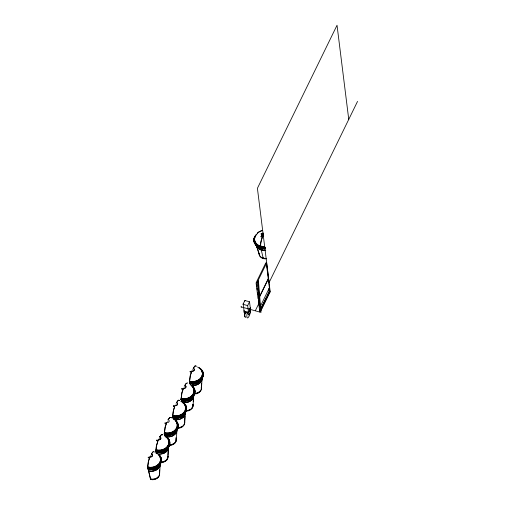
<?xml version="1.0" encoding="UTF-8"?>
<svg xmlns="http://www.w3.org/2000/svg" width="505" height="505" viewBox="0 0 505 505"><rect width="100%" height="100%" fill="white"/><g stroke="black" fill="none" stroke-linecap="round" stroke-linejoin="round"><path stroke-width="0.76" d="M161.019 457.681A10.277 8.162 -7.1 0 1 158.311 466.336A10.277 8.162 -7.1 0 1 147.492 468.47L148.388 461.387L149.953 456.817A1.843 1.464 -7.1 0 0 152.34 455.889A1.843 1.464 -7.1 0 0 151.317 454.027L153.148 451.64L154.341 451.855M165.798 436.705A10.277 8.162 -7.1 0 1 168.607 447.133A10.277 8.162 -7.1 0 1 155.868 451.319L156.335 446.319L158.078 440.19M176.087 420.955A10.277 8.162 -7.1 0 1 176.251 430.916A10.277 8.162 -7.1 0 1 164.239 434.167L165.141 427.085L166.7 422.515A1.843 1.464 -7.1 0 0 169.093 421.587A1.843 1.464 -7.1 0 0 168.064 419.724L169.895 417.338L171.088 417.553M182.545 402.397A10.277 8.162 -7.1 0 1 185.354 412.831A10.277 8.162 -7.1 0 1 172.615 417.016L173.082 412.011L174.831 405.881M192.834 386.653A10.277 8.162 -7.1 0 1 192.998 396.614A10.277 8.162 -7.1 0 1 180.992 399.865L181.888 392.783L183.448 388.212A1.843 1.464 -7.1 0 0 185.84 387.284A1.843 1.464 -7.1 0 0 184.811 385.422L185.878 383.737L187.311 382.866M199.292 368.094A10.277 8.162 -7.1 0 1 202.101 378.529A10.277 8.162 -7.1 0 1 189.362 382.714L190.259 375.625L191.824 371.061A1.843 1.464 -7.1 0 0 194.21 370.133A1.843 1.464 -7.1 0 0 193.188 368.271L195.018 365.879L196.211 366.1M147.492 468.47L148.419 461.463L149.953 456.817M155.868 451.319L156.386 446.344L158.078 440.341M177.375 428.745A10.106 8.03 -7.1 0 1 164.276 433.839L165.173 427.161L166.7 422.515M184.817 404.234A10.106 8.03 -7.1 0 1 184.192 413.778A10.106 8.03 -7.1 0 1 172.653 416.688L173.543 410.009L174.825 406.033M194.633 393.073A10.106 8.03 -7.1 0 1 181.03 399.537L181.92 392.858L183.448 388.212M203.149 375.221A10.106 8.03 -7.1 0 1 189.4 382.386L190.297 375.701L191.824 371.061M159.668 469.89L159.416 474.328A6.527 5.189 -7.1 0 0 159.391 472.97M159.839 466.936L159.965 464.714A8.307 6.603 -7.1 0 1 159.435 466.412M167.919 454.961L168.26 449.04M184.577 422.136L184.918 416.221M192.998 404.246L192.91 405.723A6.527 5.189 -7.1 0 0 192.891 404.366M193.169 401.286L193.465 396.109A8.307 6.603 -7.1 0 1 193.169 397.252M201.583 383.396L201.287 388.572A6.527 5.189 -7.1 0 0 201.261 387.215M201.754 380.435L201.842 378.958M159.58 474.34L160.148 464.947A8.459 6.723 -7.1 0 1 148.64 470.938L147.99 468.684A9.267 7.36 -7.1 0 0 154.498 468.488M167.957 457.189L168.518 447.796M176.327 440.032L176.895 430.645A8.459 6.723 -7.1 0 1 166.082 436.8M184.704 422.881L185.272 413.494M193.08 405.73L193.642 396.337A8.459 6.723 -7.1 0 1 182.835 402.491M201.451 388.579L202.019 379.186M249.704 311.44L249.912 308.429M245.051 313.34L244.268 312.147L247.368 312.993L248.763 314.729A1.673 0.467 -74.7 0 0 249.451 314.255A1.673 0.467 -74.7 0 0 249.956 312.279L250.278 307.76M147.776 467.636L147.574 468.179A10.106 8.03 -7.1 0 0 161.278 460.983M161.089 451.281A10.024 7.966 -7.1 0 1 155.95 451.028L156.152 450.485L156.651 451.981M164.415 433.688L164.239 434.167M189.646 381.875L189.362 382.714M172.615 417.016L172.899 416.177L172.963 416.499M180.992 399.865L181.08 399.676A10.024 7.966 -7.1 0 0 183.612 400.074M260.428 247.103L260.258 247.583L260.725 242.583L262.72 235.936A1.843 1.464 -7.1 0 0 263.661 235.98M265.845 262.802L266.621 263.017L256.843 283.034L256.067 282.819L257.954 297.956M245.133 313.832A1.673 0.467 -74.7 0 1 245.045 313.712L243.953 312.065L244.3 310.985A0.669 0.53 -7.1 0 1 244.073 310.367M247.658 305.582L249.514 301.782L244.862 300.513L243.006 304.313L247.658 305.582L248.479 312.147L244.332 311.282M248.763 314.729L247.677 313.081L248.012 312.014M248.479 312.147L250.335 308.34L249.514 301.782M258.547 296.744L259.235 295.337M259.703 311.983L258.251 297.855M258.977 297.66L268.256 278.659M268.553 278.552L258.781 298.575L258.005 298.36M255.347 310.701L258.8 303.638M357.546 101.398L269.14 282.459L257.411 188.308L337.031 25.25L348.753 119.395M269.651 287.332L259.999 307.097L257.96 280.755L258.421 280.881L260.997 312.393L241.131 306.882M260.182 309.862L269.114 291.562L268.742 288.57M261.003 308.694L266.444 297.54M267.126 296.145L268.824 292.666M260.612 310.777L269.891 291.776L269.114 291.562M176.441 402.573A1.843 1.464 -7.1 0 1 177.463 404.436A1.843 1.464 -7.1 0 1 175.077 405.363L175.09 405.471A1.843 1.464 -7.1 0 0 177.476 404.543A1.843 1.464 -7.1 0 0 176.453 402.681L178.271 400.181L179.464 400.402M159.687 436.875A1.843 1.464 -7.1 0 1 160.716 438.738A1.843 1.464 -7.1 0 1 158.324 439.666L158.343 439.773A1.843 1.464 -7.1 0 0 160.729 438.845A1.843 1.464 -7.1 0 0 159.7 436.983L161.524 434.489L162.711 434.704M191.837 371.169A1.843 1.464 -7.1 0 0 194.229 370.241A1.843 1.464 -7.1 0 0 193.2 368.379L195.018 366.03M183.46 388.32A1.843 1.464 -7.1 0 0 185.853 387.392A1.843 1.464 -7.1 0 0 184.824 385.53L185.891 383.851L187.216 383.055M176.453 402.681L178.265 400.332M159.7 436.983L161.518 434.635L162.673 434.893M149.966 456.924A1.843 1.464 -7.1 0 0 152.352 455.996A1.843 1.464 -7.1 0 0 151.33 454.134L153.148 451.786M202.044 378.232A9.469 7.518 -7.1 0 1 189.779 383.005L190.088 383.566A8.945 7.102 -7.1 0 0 198.913 382.14M193.491 395.415A9.267 7.36 -7.1 0 1 181.484 400.08L181.712 400.717A8.945 7.102 -7.1 0 0 193.876 394.386M185.114 412.566A9.267 7.36 -7.1 0 1 173.114 417.231L173.341 417.869A8.945 7.102 -7.1 0 0 180.165 417.483M169.484 434.616A9.267 7.36 -7.1 0 1 164.737 434.382L164.965 435.02A8.945 7.102 -7.1 0 0 177.002 429.307M162.875 451.337A9.267 7.36 -7.1 0 1 156.361 451.533L156.594 452.171A8.945 7.102 -7.1 0 0 168.626 446.458M265.504 248.031A9.267 7.36 -7.1 0 1 260.757 247.797L260.511 247.071M189.848 382.777L190.417 384.703M181.484 400.08L181.402 400.156A9.469 7.518 -7.1 0 0 194.273 393.452M172.786 416.537L173.114 417.231M164.725 434.231L164.939 434.887M164.737 434.382L164.655 434.458A9.469 7.518 -7.1 0 0 176.92 429.692M156.039 450.839L156.361 451.533M147.99 468.684L147.902 468.76A9.469 7.518 -7.1 0 0 160.167 463.994M169.895 417.483L168.064 419.724M257.323 233.095L258.762 231.852L262.518 230.387M257.411 233.241L260.586 231.094L262.55 230.564M261.041 248.245L260.959 248.302A8.964 7.12 -7.1 0 0 262.448 248.593M173.398 417.679L173.101 417.079A9.254 7.348 -7.1 0 0 176.636 417.446M192.582 369.71L193.074 369.774M184.205 386.862L184.704 386.925M175.835 404.013L176.327 404.076M167.458 421.164L167.95 421.227M159.081 438.315L159.58 438.378M150.711 455.466L151.203 455.529M178.846 400.206L179.42 400.585M259.639 311.478L260.416 311.692L270.188 291.669L266.621 263.017M241.024 306.907L241.643 307.072M243.921 311.762L247.639 312.778M249.451 314.255L249.142 314.167A1.673 0.467 -74.7 0 0 249.438 313.403M171.138 417.584L172.319 418.058M195.669 365.891L196.167 366.283M263.389 258.143L263.301 258.068A6.527 5.189 -7.1 0 0 264.393 258.282M149.518 468.836A9.254 7.348 -7.1 0 1 147.978 468.533L150.623 479.03M256.407 245.701L259.103 254.192A6.698 5.321 -7.1 0 0 266.672 258.364M256.534 245.474L259.273 254.166M148.64 470.938L150.528 479.485A6.698 5.321 -7.1 0 0 159.605 473.349M260.757 247.797L263.288 258.598M190.088 383.566L190.404 385.126M182.046 401.854L181.472 399.928A9.254 7.348 -7.1 0 0 185.013 400.295M181.276 399.026L181.339 399.348M181.712 400.717L181.926 401.753M173.341 417.869L173.657 419.428M165.028 434.83L165.293 436.156M164.965 435.02L165.179 436.055M156.594 452.171L156.91 453.73M269.941 292.18L266.369 263.522L265.598 263.307L256.319 282.314L257.089 282.529L260.662 311.181M269.178 289.561L269.361 291.057M256.597 284.586L256.786 286.095M257.07 288.368L257.26 289.883M257.638 292.906L257.828 294.421M258.623 300.847L258.812 302.343M259.09 304.584L259.28 306.08M259.652 309.073L259.835 310.569M243.214 304.086L244.029 310.644M256.117 244.95A10.106 8.03 -7.1 0 0 264.822 247.595A10.277 8.162 -7.1 0 1 254.602 243.164A10.277 8.162 -7.1 0 1 257.165 233.733M254.766 243.208A10.106 8.03 -7.1 0 1 254.665 237.047M255.953 235.153A10.106 8.03 -7.1 0 1 256.811 234.314M264.746 246.901A9.658 7.676 -7.1 0 1 254.457 240.803M254.368 240.14A9.658 7.676 -7.1 0 1 254.766 237.464M255.038 236.82A9.658 7.676 -7.1 0 1 255.795 235.589M255.846 235.286A10.277 8.162 -7.1 0 0 255.246 244.395A10.277 8.162 -7.1 0 0 265.529 247.841A9.254 7.348 -7.1 0 1 260.744 247.652M262.297 235.766A1.843 1.464 -7.1 0 1 261.615 234.257A1.843 1.464 -7.1 0 1 263.137 233.095M263.679 236.088A1.843 1.464 -7.1 0 1 262.733 236.043L261.186 240.576L260.296 247.254A10.024 7.966 -7.1 0 0 261.584 247.557M262.31 235.873A1.843 1.464 -7.1 0 1 261.628 234.364A1.843 1.464 -7.1 0 1 263.149 233.203M264.696 246.484A9.437 7.499 -7.1 0 1 255.214 236.63M264.696 246.408A9.273 7.367 -7.1 0 1 255.467 242.381M255.183 241.794A9.273 7.367 -7.1 0 1 254.817 240.557M258.061 246.377A10.024 7.966 -7.1 0 1 254.312 241.977M254.148 241.302A10.024 7.966 -7.1 0 1 254.76 237.167M264.184 247.785A10.024 7.966 -7.1 0 1 258.611 246.749M258.074 246.478A10.024 7.966 -7.1 0 1 254.324 242.078M254.16 241.403A10.024 7.966 -7.1 0 1 254.773 237.268M260.245 248.081A8.964 7.12 -7.1 0 1 256.054 244.71M261.47 234.863A8.964 7.12 -7.1 0 1 262.985 234.509M259.052 247.45A8.762 6.963 -7.1 0 1 257.417 246.251M261.539 235.115A8.762 6.963 -7.1 0 1 263.029 234.768M260.012 247.418A9.254 7.348 -7.1 0 1 258.642 246.806M258.017 246.427A9.254 7.348 -7.1 0 1 256.912 245.544M261.079 233.84A9.254 7.348 -7.1 0 1 262.834 233.411M260.024 247.57A9.267 7.36 -7.1 0 1 256.925 245.689M261.091 233.973A9.267 7.36 -7.1 0 1 262.852 233.544M265.523 248.113A9.469 7.518 -7.1 0 1 255.498 244.085M261.609 233.569A9.469 7.518 -7.1 0 1 262.815 233.31M265.586 248.763A9.14 7.259 -7.1 0 1 255.909 244.875M261.236 234.894A9.14 7.259 -7.1 0 1 262.972 234.471M264.797 248.763A8.945 7.102 -7.1 0 1 256.433 245.398M261.495 235.033A8.945 7.102 -7.1 0 1 263.01 234.68M265.75 250.215A8.68 6.893 -7.1 0 1 255.94 244.805M265.011 250.36A8.459 6.723 -7.1 0 1 256.186 244.994M262.821 249.981A8.307 6.603 -7.1 0 1 261.439 249.71M259.551 248.952A8.307 6.603 -7.1 0 1 257.998 247.822M258.8 248.447A8.541 6.786 -7.1 0 1 256.963 246.674M256.641 246.156A8.541 6.786 -7.1 0 1 256.041 244.47M265.466 247.816A9.084 7.215 -7.1 0 1 261.558 247.759M261.331 233.966A9.084 7.215 -7.1 0 1 262.865 233.607M266.148 258.838A6.698 5.321 -7.1 0 1 259.134 253.207M244.616 301.018A0.669 0.53 -7.1 0 1 245.48 300.683M243.625 304.483A0.669 0.53 -7.1 0 1 243.252 303.808M248.978 314.464A1.673 0.467 -74.7 0 1 248.454 314.647M250.126 308.271A5.025 1.401 -74.7 0 1 250.082 313.371A5.025 1.401 -74.7 0 1 247.532 317.935A5.025 1.401 -74.7 0 1 247.128 313.624M245.645 317.355A5.025 1.401 -74.7 0 1 245.114 313.068M245.285 316.742A4.52 1.262 -74.7 0 1 245.095 311.749M244.792 313.82A4.021 1.124 -74.7 0 1 245.222 311.819M158.166 476.89A6.527 5.189 -7.1 0 1 150.534 478.955M174.724 419.876A10.106 8.03 -7.1 0 1 177.987 424.579M177.097 424.181A9.273 7.367 -7.1 0 1 164.523 432.678M176.441 422.357A9.273 7.367 -7.1 0 1 176.946 423.556M177.507 424.307A9.658 7.676 -7.1 0 1 164.403 433.157M176.819 422.407A9.658 7.676 -7.1 0 1 177.35 423.657M177.324 428.928A10.024 7.966 -7.1 0 1 176.535 430.209M175.197 431.636A10.024 7.966 -7.1 0 1 174.225 432.381M173.701 432.716A10.024 7.966 -7.1 0 1 164.946 434.123M175.891 421.088A10.024 7.966 -7.1 0 1 176.845 422.212M177.223 422.818A10.024 7.966 -7.1 0 1 177.93 424.793M174.654 419.56A10.277 8.162 -7.1 0 1 176.775 429.919A10.277 8.162 -7.1 0 1 164.201 433.864M173.007 418.714A10.277 8.162 -7.1 0 1 174.13 419.251M175.33 420.608A9.437 7.499 -7.1 0 1 175.481 429.755A9.437 7.499 -7.1 0 1 164.453 432.747M173.55 432.45A9.772 7.764 -7.1 0 1 171.87 433.271M176.984 422.805A9.772 7.764 -7.1 0 1 177.672 424.73M177.129 429.218A8.68 6.893 -7.1 0 1 165.993 436.743M176.144 438.668A6.527 5.189 -7.1 0 1 174.913 442.582M173.726 443.611A6.527 5.189 -7.1 0 1 169.497 444.918M176.182 432.11A8.307 6.603 -7.1 0 1 175.532 433.17M173.619 434.969A8.307 6.603 -7.1 0 1 171.757 435.941M171.713 434.458A8.762 6.963 -7.1 0 1 170.267 434.9A8.964 7.12 -7.1 0 0 176.554 430.367M169.516 435.051A8.762 6.963 -7.1 0 1 167.237 435.177M169.535 435.114A8.964 7.12 -7.1 0 1 165.672 435.058M173.12 433.12A9.084 7.215 -7.1 0 1 171.725 433.782M175.538 431.302A9.254 7.348 -7.1 0 1 174.465 432.312M173.853 432.76A9.254 7.348 -7.1 0 1 170.059 434.351M173.461 432.444A9.601 7.625 -7.1 0 1 171.82 433.246M176.744 429.717A9.267 7.36 -7.1 0 1 170.078 434.502M177.186 429.275A9.14 7.259 -7.1 0 1 164.889 435.114M175.885 437.728A6.698 5.321 -7.1 0 1 168.96 445.448M176.308 438.643A6.698 5.321 -7.1 0 1 169.491 445.05M176.359 431.857A8.541 6.786 -7.1 0 1 175.689 432.949M175.273 433.454A8.541 6.786 -7.1 0 1 173.72 434.799M175.999 438.895A6.363 5.056 -7.1 0 1 176.024 440.221M159.182 455.144A10.106 8.03 -7.1 0 1 161.24 458.881M160.249 461.052A9.273 7.367 -7.1 0 1 159.062 463.495M158.608 464.044A9.273 7.367 -7.1 0 1 147.776 466.98M159.978 457.246A9.273 7.367 -7.1 0 1 160.382 460.415M160.754 458.609A9.658 7.676 -7.1 0 1 147.656 467.46M161.202 461.078A10.024 7.966 -7.1 0 1 160.849 462.46M160.565 463.129A10.024 7.966 -7.1 0 1 159.29 465.004M158.879 465.433A10.024 7.966 -7.1 0 1 157.465 466.582M156.941 466.917A10.024 7.966 -7.1 0 1 155.224 467.75M152.712 468.432A10.024 7.966 -7.1 0 1 148.817 468.444M159.125 455.289A10.024 7.966 -7.1 0 1 160.464 457.019M161.215 461.179A10.024 7.966 -7.1 0 1 159.302 465.105M158.892 465.534A10.024 7.966 -7.1 0 1 157.478 466.683M156.954 467.018A10.024 7.966 -7.1 0 1 148.199 468.425M158.437 454.5A10.277 8.162 -7.1 0 1 160.704 457.031M155.048 452.613A10.277 8.162 -7.1 0 1 160.773 462.99A10.277 8.162 -7.1 0 1 147.454 468.167M158.583 454.91A9.437 7.499 -7.1 0 1 158.734 464.057A9.437 7.499 -7.1 0 1 147.706 467.049M157.92 468.438A8.307 6.603 -7.1 0 1 155.01 470.243M154.334 470.477A8.307 6.603 -7.1 0 1 152.927 470.805M152.011 469.448A8.762 6.963 -7.1 0 1 150.49 469.48M159.807 464.676A8.964 7.12 -7.1 0 1 153.552 469.265M152.788 469.416A8.964 7.12 -7.1 0 1 150.452 469.543M156.373 467.422A9.084 7.215 -7.1 0 1 154.978 468.084M154.24 468.343A9.084 7.215 -7.1 0 1 152.706 468.703M158.28 466.128A9.254 7.348 -7.1 0 1 157.105 467.062M156.455 467.466A9.254 7.348 -7.1 0 1 155.035 468.141M153.899 468.514A9.254 7.348 -7.1 0 1 152.718 468.766M159.662 464.619A9.267 7.36 -7.1 0 1 155.06 468.286M160.565 462.946A9.14 7.259 -7.1 0 1 148.135 469.416M160.255 463.609A8.945 7.102 -7.1 0 1 148.95 469.492M160.338 464.733A8.68 6.893 -7.1 0 1 148.533 470.881M159.555 472.945A6.698 5.321 -7.1 0 1 150.477 479.081M160.161 464.411A8.541 6.786 -7.1 0 1 158.942 467.251M165.672 436.61A10.106 8.03 -7.1 0 1 168.436 446.874A10.106 8.03 -7.1 0 1 155.906 450.99M168.07 439.508A9.273 7.367 -7.1 0 1 166.195 447.664A9.273 7.367 -7.1 0 1 156.146 449.829M169.131 441.458A9.658 7.676 -7.1 0 1 156.026 450.308M168.449 439.558A9.658 7.676 -7.1 0 1 168.973 440.808M169.547 441.843A10.024 7.966 -7.1 0 1 168.935 445.978M167.66 447.853A10.024 7.966 -7.1 0 1 165.842 449.431M165.318 449.766A10.024 7.966 -7.1 0 1 163.601 450.599M165.634 436.768A10.024 7.966 -7.1 0 1 169.383 441.168M168.847 439.969A10.024 7.966 -7.1 0 1 168.948 446.079M167.673 447.954A10.024 7.966 -7.1 0 1 165.855 449.532M165.331 449.867A10.024 7.966 -7.1 0 1 155.963 451.129M166.322 437.279A10.024 7.966 -7.1 0 1 167.515 438.239M164.636 435.865A10.277 8.162 -7.1 0 1 168.878 446.344A10.277 8.162 -7.1 0 1 155.83 451.015M166.959 437.759A9.437 7.499 -7.1 0 1 167.111 446.906A9.437 7.499 -7.1 0 1 156.077 449.898M168.607 439.956A9.772 7.764 -7.1 0 1 169.137 441.225M168.493 446.035A8.459 6.723 -7.1 0 1 159.151 454.121M168.758 446.369A8.68 6.893 -7.1 0 1 157.617 453.894M167.37 458.515A6.527 5.189 -7.1 0 1 166.543 459.733M165.356 460.762A6.527 5.189 -7.1 0 1 161.12 462.069M168.582 446.073A8.541 6.786 -7.1 0 1 167.988 449.008M167.679 449.564A8.541 6.786 -7.1 0 1 165.35 451.95M164.75 452.322A8.541 6.786 -7.1 0 1 163.437 452.947M166.751 450.82A8.307 6.603 -7.1 0 1 163.386 453.092M160.388 452.297A8.762 6.963 -7.1 0 1 158.86 452.328M168.632 446.306A8.964 7.12 -7.1 0 1 161.922 452.114M161.158 452.265A8.964 7.12 -7.1 0 1 158.829 452.392M162.616 451.192A9.084 7.215 -7.1 0 1 161.076 451.552M164.832 450.315A9.254 7.348 -7.1 0 1 163.412 450.99M162.85 451.186A9.254 7.348 -7.1 0 1 161.095 451.615M169.15 444.905A9.469 7.518 -7.1 0 1 168.544 446.843M168.209 447.455A9.469 7.518 -7.1 0 1 156.279 451.609M168.039 447.468A9.267 7.36 -7.1 0 1 163.431 451.135M168.815 446.426A9.14 7.259 -7.1 0 1 156.512 452.265M167.982 456.198A6.698 5.321 -7.1 0 1 160.59 462.599M167.931 455.794A6.698 5.321 -7.1 0 1 161.12 462.201M182.419 402.308A10.106 8.03 -7.1 0 1 184.306 403.691M185.505 408.962A9.273 7.367 -7.1 0 1 172.893 415.527M184.817 405.206A9.273 7.367 -7.1 0 1 185.474 407.03M185.909 409.164A9.658 7.676 -7.1 0 1 172.773 416.006M185.196 405.256A9.658 7.676 -7.1 0 1 185.72 406.506M185.878 407.156A9.658 7.676 -7.1 0 1 185.973 408.495M185.6 405.666A10.024 7.966 -7.1 0 1 185.701 411.777M184.426 413.652A10.024 7.966 -7.1 0 1 173.322 416.972M182.393 402.567A10.024 7.966 -7.1 0 1 184.262 403.937M180.784 401.342A10.277 8.162 -7.1 0 1 185.764 411.79A10.277 8.162 -7.1 0 1 172.577 416.713M183.706 403.457A9.437 7.499 -7.1 0 1 183.858 412.604A9.437 7.499 -7.1 0 1 172.83 415.596M185.316 412.314A8.459 6.723 -7.1 0 1 175.898 419.819M185.505 412.067A8.68 6.893 -7.1 0 1 174.37 419.592M182.103 426.46A6.527 5.189 -7.1 0 1 177.305 427.76M183.044 416.978A8.307 6.603 -7.1 0 1 181.996 417.818M177.337 419.44A8.307 6.603 -7.1 0 1 175.891 419.472M177.893 417.9A8.762 6.963 -7.1 0 1 175.614 418.026M184.931 413.216A8.964 7.12 -7.1 0 1 184.23 414.365M183.296 415.4A8.964 7.12 -7.1 0 1 182.16 416.309M180.152 417.351A8.964 7.12 -7.1 0 1 178.675 417.812M177.911 417.963A8.964 7.12 -7.1 0 1 174.048 417.906M181.497 415.969A9.084 7.215 -7.1 0 1 180.102 416.631M179.363 416.884A9.084 7.215 -7.1 0 1 177.823 417.244M183.908 414.151A9.254 7.348 -7.1 0 1 182.229 415.609M181.579 416.013A9.254 7.348 -7.1 0 1 180.159 416.688M179.597 416.884A9.254 7.348 -7.1 0 1 177.842 417.313M185.897 410.603A9.469 7.518 -7.1 0 1 185.562 411.903M185.291 412.541A9.469 7.518 -7.1 0 1 173.026 417.307M185.689 411.493A9.14 7.259 -7.1 0 1 173.259 417.963M184.931 413.361A8.945 7.102 -7.1 0 1 184.23 414.504M183.302 415.539A8.945 7.102 -7.1 0 1 180.866 417.187M184.729 421.896A6.698 5.321 -7.1 0 1 177.337 428.297M184.678 421.492A6.698 5.321 -7.1 0 1 177.287 427.893M185.284 412.957A8.541 6.786 -7.1 0 1 184.735 414.706M184.432 415.255A8.541 6.786 -7.1 0 1 183.65 416.303M183.182 416.783A8.541 6.786 -7.1 0 1 182.097 417.648M191.471 385.567A10.106 8.03 -7.1 0 1 194.577 389.595M194.741 390.277A10.106 8.03 -7.1 0 1 194.772 392.379M193.194 388.055A9.273 7.367 -7.1 0 1 191.319 396.21A9.273 7.367 -7.1 0 1 181.27 398.376M194.255 390.005A9.658 7.676 -7.1 0 1 181.15 398.855M193.573 388.105A9.658 7.676 -7.1 0 1 194.097 389.355M194.753 391.078A10.024 7.966 -7.1 0 1 194.703 392.473M194.059 394.525A10.024 7.966 -7.1 0 1 193.276 395.8M190.966 397.978A10.024 7.966 -7.1 0 1 189.312 398.899M188.718 399.146A10.024 7.966 -7.1 0 1 184.249 399.985M183.599 399.973A10.024 7.966 -7.1 0 1 181.68 399.72M191.427 385.725A10.024 7.966 -7.1 0 1 194.507 389.715M194.577 393.269A10.024 7.966 -7.1 0 1 189.325 399M188.731 399.247A10.024 7.966 -7.1 0 1 184.262 400.086M192.639 386.786A10.024 7.966 -7.1 0 1 194.52 389.816M194.677 390.491A10.024 7.966 -7.1 0 1 194.715 392.574M191.401 385.252A10.277 8.162 -7.1 0 1 193.522 395.617A10.277 8.162 -7.1 0 1 180.954 399.562M192.083 386.306A9.437 7.499 -7.1 0 1 192.228 395.453A9.437 7.499 -7.1 0 1 181.2 398.439M193.731 388.503A9.772 7.764 -7.1 0 1 194.261 389.772M193.882 394.916A8.68 6.893 -7.1 0 1 182.741 402.441M192.493 407.062A6.527 5.189 -7.1 0 1 191.66 408.28M190.48 409.309A6.527 5.189 -7.1 0 1 186.244 410.615M190.366 400.667A8.307 6.603 -7.1 0 1 187.134 402.062M185.707 402.289A8.307 6.603 -7.1 0 1 184.262 402.321M193.566 394.929A8.762 6.963 -7.1 0 1 193.131 396.116M188.46 400.149A8.762 6.963 -7.1 0 1 187.014 400.598M186.269 400.749A8.762 6.963 -7.1 0 1 183.984 400.875M193.301 396.065A8.964 7.12 -7.1 0 1 187.046 400.661M186.282 400.806A8.964 7.12 -7.1 0 1 182.425 400.755M193.459 395.27A9.254 7.348 -7.1 0 1 190.606 398.458M187.974 399.733A9.254 7.348 -7.1 0 1 186.806 400.048M193.939 394.973A9.14 7.259 -7.1 0 1 181.636 400.812M193.106 404.745A6.698 5.321 -7.1 0 1 185.714 411.146M193.055 404.341A6.698 5.321 -7.1 0 1 186.244 410.748M193.535 396.393A8.541 6.786 -7.1 0 1 190.473 400.497M192.752 404.593A6.363 5.056 -7.1 0 1 192.771 405.919M199.166 368.006A10.106 8.03 -7.1 0 1 203.111 373.126M202.252 374.653A9.273 7.367 -7.1 0 1 189.646 381.224M201.564 370.904A9.273 7.367 -7.1 0 1 202.221 372.728M202.663 374.862A9.658 7.676 -7.1 0 1 189.526 381.704M199.507 368.36A9.658 7.676 -7.1 0 1 200.662 369.281M201.148 369.805A9.658 7.676 -7.1 0 1 202.473 372.204M202.625 372.854A9.658 7.676 -7.1 0 1 202.726 374.192M203.079 375.322A10.024 7.966 -7.1 0 1 202.436 377.374M201.16 379.249A10.024 7.966 -7.1 0 0 202.076 378.024A8.459 6.723 -7.1 0 1 192.651 385.517M200.75 379.672A10.024 7.966 -7.1 0 1 199.336 380.827M198.812 381.155A10.024 7.966 -7.1 0 1 197.095 381.995M194.583 382.67A10.024 7.966 -7.1 0 1 193.282 382.815M191.332 382.771A10.024 7.966 -7.1 0 1 190.057 382.569M199.128 368.164A10.024 7.966 -7.1 0 1 200.434 369.035M201.508 370.077A10.024 7.966 -7.1 0 1 203.042 373.239M203.092 375.423A10.024 7.966 -7.1 0 1 202.448 377.475A10.277 8.162 -7.1 0 1 189.325 382.411M202.088 378.125A10.024 7.966 -7.1 0 1 197.108 382.096M194.595 382.771A10.024 7.966 -7.1 0 1 193.295 382.916M191.344 382.872A10.024 7.966 -7.1 0 1 189.457 382.525M202.347 371.364A10.024 7.966 -7.1 0 1 203.054 373.34M197.531 367.04A10.277 8.162 -7.1 0 1 202.511 377.488M200.933 369.666A9.437 7.499 -7.1 0 1 200.352 378.573A9.437 7.499 -7.1 0 1 189.577 381.288M202.252 377.765A8.68 6.893 -7.1 0 1 191.117 385.29M200.037 391.129A6.527 5.189 -7.1 0 1 194.053 393.458M201.886 377.803A8.307 6.603 -7.1 0 1 201.306 380.656M196.881 384.488A8.307 6.603 -7.1 0 1 195.511 384.911M194.804 385.05A8.307 6.603 -7.1 0 1 192.639 385.17M196.836 382.998A8.762 6.963 -7.1 0 1 195.391 383.447M194.64 383.598A8.762 6.963 -7.1 0 1 190.865 383.541M202.126 377.702A8.964 7.12 -7.1 0 1 200.977 380.063M198.907 382.007A8.964 7.12 -7.1 0 1 190.795 383.604M200.535 379.842A9.084 7.215 -7.1 0 1 198.882 381.269M198.244 381.666A9.084 7.215 -7.1 0 1 196.849 382.329M201.508 378.718A9.254 7.348 -7.1 0 1 198.976 381.307M198.326 381.711A9.254 7.348 -7.1 0 1 196.906 382.38M196.35 382.582A9.254 7.348 -7.1 0 1 195.182 382.897M193.996 383.093A9.254 7.348 -7.1 0 1 192.184 383.144M198.673 380.997A9.772 7.764 -7.1 0 1 196.994 381.812M198.585 380.991A9.601 7.625 -7.1 0 1 196.944 381.793M201.861 378.264A9.267 7.36 -7.1 0 1 190.619 383.106M202.436 377.191A9.14 7.259 -7.1 0 1 190.013 383.661M202.126 377.847A8.945 7.102 -7.1 0 1 200.977 380.202M201.482 387.594A6.698 5.321 -7.1 0 1 194.084 393.995M201.432 387.19A6.698 5.321 -7.1 0 1 194.034 393.591M202.032 378.655A8.541 6.786 -7.1 0 1 200.813 381.49M248.069 312.557C248.466 313.801 248.706 310.247 248.069 312.557M148.192 457.372C148.628 459.361 149.783 456.217 148.192 457.372M156.569 440.221C157.005 442.21 158.16 439.066 156.569 440.221M164.939 423.07C165.381 425.058 166.536 421.915 164.939 423.07M173.316 405.919C173.752 407.907 174.907 404.764 173.316 405.919M181.686 388.768C182.128 390.756 183.283 387.613 181.686 388.768M190.063 371.617C190.505 373.605 191.654 370.462 190.063 371.617M260.959 236.485C261.394 238.474 262.55 235.336 260.959 236.485"/></g></svg>
